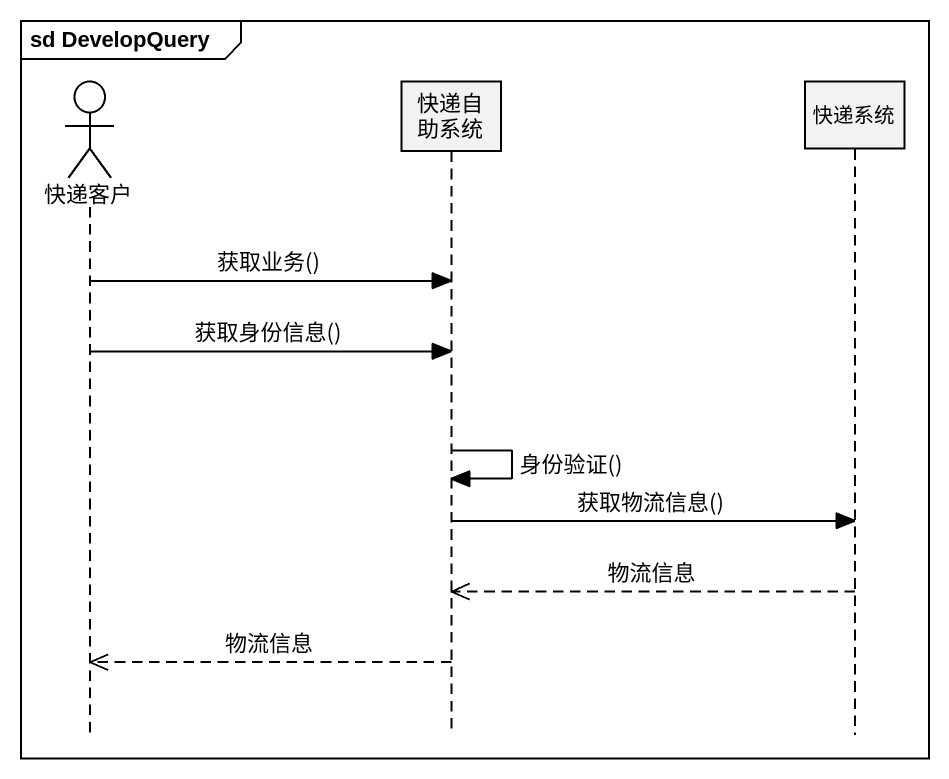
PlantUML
@startuml
mainframe sd DevelopQuery
hide footbox
actor 快递客户
participant 快递自助系统
participant 快递系统

快递客户 -> 快递自助系统 : 获取业务()
快递客户 -> 快递自助系统 : 获取身份信息()
快递自助系统 -> 快递自助系统 : 身份验证()
快递自助系统 -> 快递系统 : 获取物流信息()
快递系统 -->> 快递自助系统 : 物流信息
快递自助系统 -->> 快递客户 : 物流信息
@enduml
